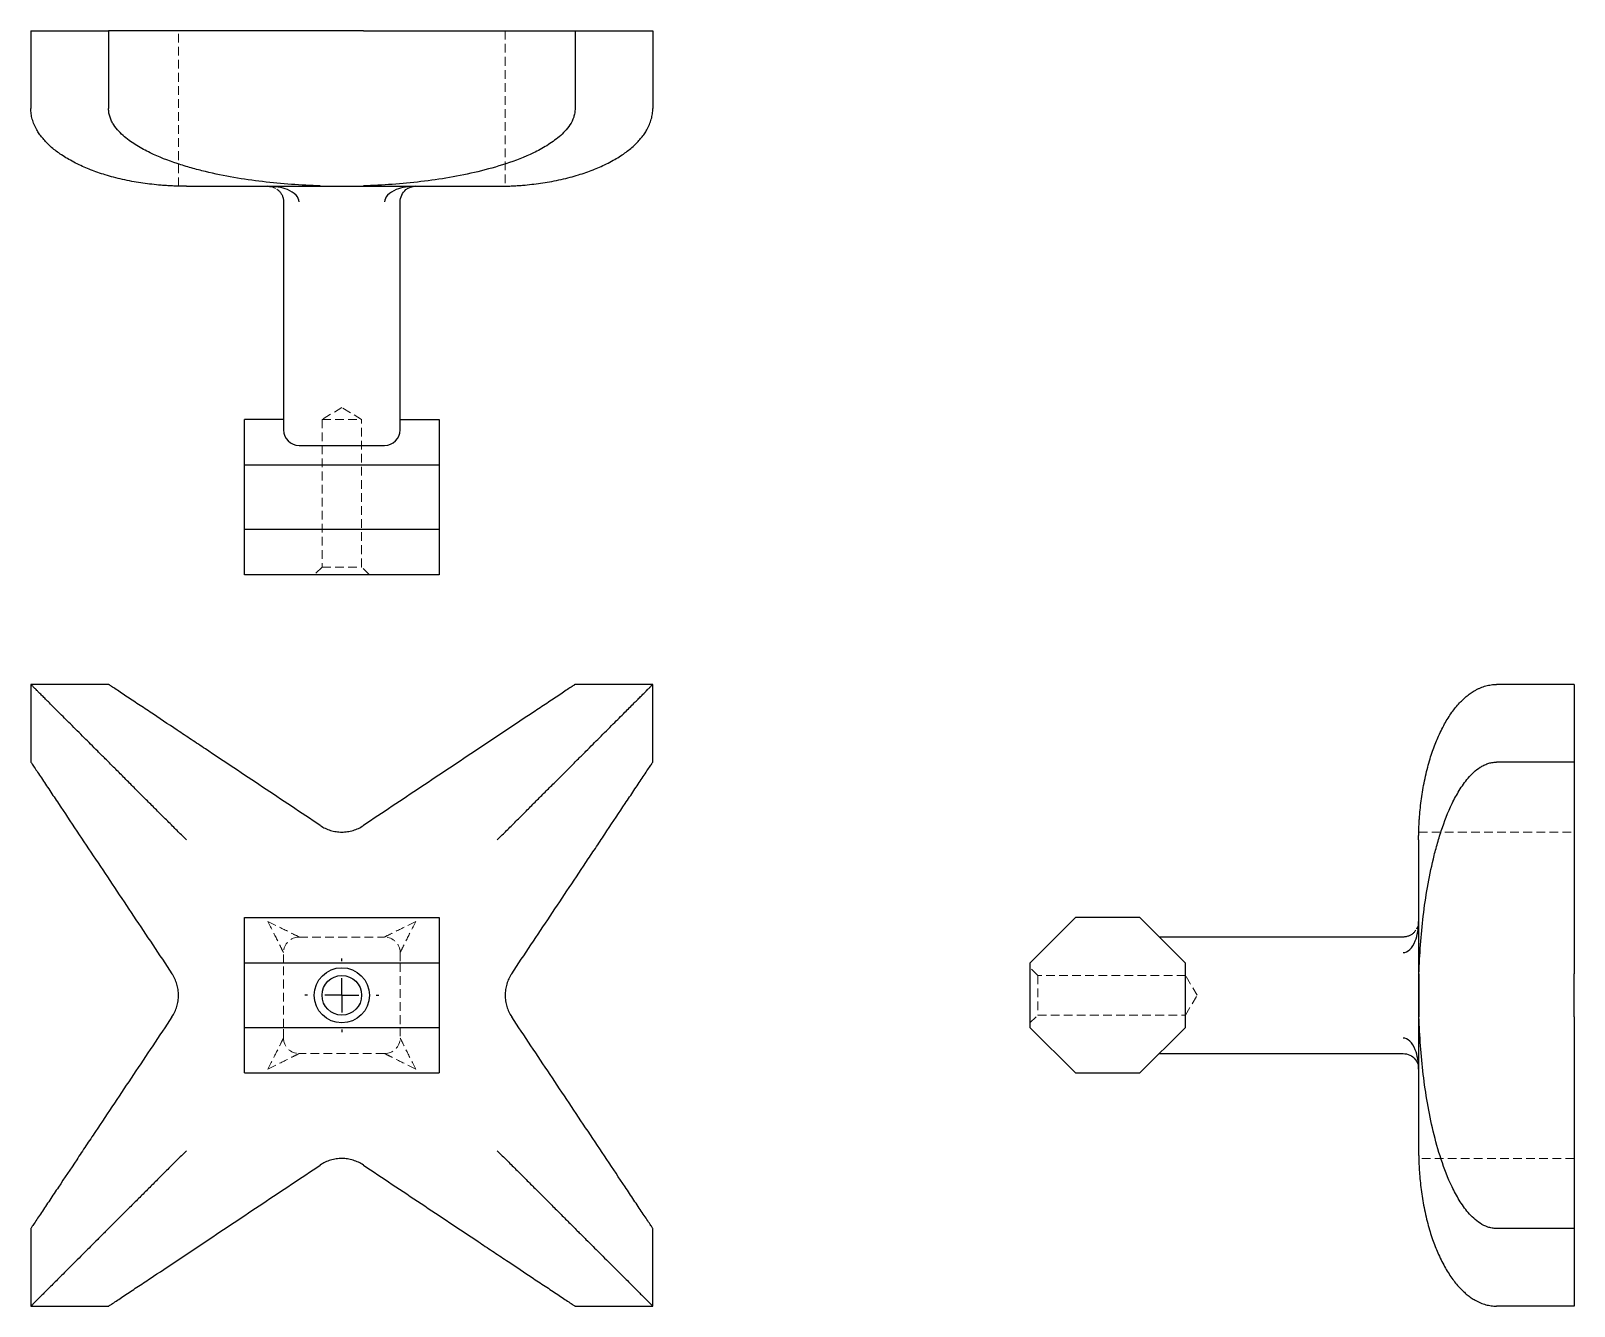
# Model space of a CAD drawing. Header units: millimetres. Extents: x 38 to 263, y 12 to 198.
import ezdxf

# ---------------------------------------------------------------- set-up
doc = ezdxf.new("R2010")
doc.units = ezdxf.units.MM
doc.linetypes.add('HIDDEN', pattern=[1.905, 1.27, -0.635])
doc.layers.add('10', color=7, linetype='Continuous')

# ---------------------------------------------------------------- blocks, each defined once
blk = doc.blocks.new('SW_CENTERMARKSYMBOL_0')
at = {"layer": '10', "color": 0}
for p, q in [((0, 5), (0, 5.39)), ((0, 0), (0, 2.5)), ((-5, 0), (-5.39, 0)), ((0, 0), (-2.5, 0)), ((0, 0), (0, -2.5)), ((0, 0), (2.5, 0)), ((5, 0), (5.39, 0)), ((0, -5), (0, -5.39))]:
    blk.add_line(p, q, dxfattribs=at)

msp = doc.modelspace()

# ---------------------------------------------------------------- linework, layer by layer
at = {"color": 7, "linetype": 'Continuous', "lineweight": 25}
for p, q in [((37.66, 197.67), (49, 197.67)), ((37.66, 197.67), (37.66, 186.34)), ((49, 197.67), (49, 186.34)), ((79.86, 197.67), (49, 197.67)), ((86.14, 197.67), (79.86, 197.67)), ((86.14, 197.67), (117, 197.67)), ((117, 197.67), (117, 186.34)), ((117, 197.67), (128.34, 197.67)), ((128.34, 197.67), (128.34, 186.34)), ((60.33, 175), (83, 175)), ((83, 175), (105.67, 175)), ((74.5, 172.74), (74.5, 139.46)), ((91.5, 139.46), (91.5, 172.74)), ((68.83, 134.36), (68.83, 141)), ((74.5, 141), (68.83, 141)), ((91.5, 141), (97.17, 141)), ((97.17, 141), (97.17, 134.36)), ((76.77, 137.19), (89.23, 137.19)), ((68.83, 134.36), (97.17, 134.36)), ((68.83, 124.97), (68.83, 134.36)), ((97.17, 134.36), (97.17, 124.97)), ((68.83, 124.97), (97.17, 124.97)), ((68.83, 118.33), (68.83, 124.97)), ((97.17, 124.97), (97.17, 118.33)), ((97.17, 118.33), (68.83, 118.33)), ((37.66, 102.34), (37.66, 91)), ((49, 102.34), (37.66, 102.34)), ((128.34, 91), (128.34, 102.34)), ((262.67, 102.34), (251.34, 102.34)), ((262.67, 102.34), (262.67, 91)), ((262.67, 91), (251.34, 91)), ((262.67, 91), (262.67, 60.14)), ((240, 79.67), (240, 57)), ((68.83, 68.33), (97.17, 68.33)), ((68.83, 61.7), (68.83, 68.33)), ((97.17, 68.33), (97.17, 61.7)), ((189.97, 68.33), (183.33, 61.7)), ((199.36, 68.33), (189.97, 68.33)), ((206, 61.7), (199.36, 68.33)), ((237.74, 65.5), (202.19, 65.5)), ((97.17, 61.7), (68.83, 61.7)), ((68.83, 52.3), (68.83, 61.7)), ((97.17, 61.7), (97.17, 52.3)), ((183.33, 61.7), (183.33, 52.3)), ((206, 52.3), (206, 61.7)), ((262.67, 53.86), (262.67, 60.14)), ((240, 57), (240, 34.33)), ((68.83, 52.3), (97.17, 52.3)), ((68.83, 45.67), (68.83, 52.3)), ((97.17, 52.3), (97.17, 45.67)), ((183.33, 52.3), (189.97, 45.67)), ((199.36, 45.67), (206, 52.3)), ((262.67, 53.86), (262.67, 23)), ((202.19, 48.5), (237.74, 48.5)), ((68.83, 45.67), (97.17, 45.67)), ((189.97, 45.67), (199.36, 45.67)), ((37.66, 23), (37.66, 11.66)), ((262.67, 23), (251.34, 23)), ((262.67, 23), (262.67, 11.66)), ((117, 11.66), (128.34, 11.66)), ((262.67, 11.66), (251.34, 11.66))]:
    msp.add_line(p, q, dxfattribs=at)
at = {"color": 7, "linetype": 'HIDDEN', "lineweight": 18}
for p, q in [((37.66, 197.67), (37.66, 186.34)), ((59.19, 175.02), (59.19, 197.67)), ((106.81, 197.67), (106.81, 175.02)), ((128.34, 197.67), (128.34, 186.34)), ((128.34, 197.67), (128.34, 186.34)), ((128.34, 186.34), (128.34, 186.34)), ((83, 142.73), (80.11, 141)), ((85.89, 141), (83, 142.73)), ((80.11, 141), (85.89, 141)), ((80.11, 141), (80.11, 119.46)), ((85.89, 119.46), (85.89, 141)), ((80.11, 119.46), (78.98, 118.33)), ((80.11, 119.46), (85.89, 119.46)), ((87.02, 118.33), (85.89, 119.46)), ((251.34, 102.34), (251.34, 102.34)), ((262.67, 102.34), (251.34, 102.34)), ((262.67, 102.34), (251.34, 102.34)), ((262.67, 91), (251.34, 91)), ((240.02, 80.81), (262.67, 80.81)), ((76.77, 65.5), (89.23, 65.5)), ((74.5, 61.7), (74.5, 63.23)), ((91.5, 63.23), (91.5, 61.7)), ((74.5, 52.3), (74.5, 61.7)), ((91.5, 61.7), (91.5, 52.3)), ((184.46, 59.89), (183.33, 61.02)), ((184.46, 59.89), (184.46, 54.11)), ((206, 59.89), (184.46, 59.89)), ((207.73, 57), (206, 59.89)), ((206, 54.11), (207.73, 57)), ((183.33, 52.98), (184.46, 54.11)), ((184.46, 54.11), (206, 54.11)), ((74.5, 50.77), (74.5, 52.3)), ((91.5, 52.3), (91.5, 50.77)), ((89.23, 48.5), (76.77, 48.5)), ((262.67, 33.19), (240.02, 33.19)), ((262.67, 11.66), (251.34, 11.66)), ((262.67, 11.66), (251.34, 11.66)), ((251.34, 11.66), (251.34, 11.66))]:
    msp.add_line(p, q, dxfattribs=at)
at = {"color": 7, "linetype": 'HIDDEN', "lineweight": 18, "flags": 128}
for points in [[(37.66, 186.34), (37.66, 186.34)], [(37.66, 186.34), (37.66, 186.34)], [(128.34, 186.34), (128.34, 186.34)], [(60.33, 175), (60.33, 175)], [(60.33, 175), (60.33, 175)], [(105.67, 175), (105.67, 175)], [(105.67, 175), (105.67, 175)], [(251.34, 102.34), (251.34, 102.34)], [(240, 79.67), (240, 79.67)], [(240, 79.67), (240, 79.67)], [(240, 34.33), (240, 34.33)], [(240, 34.33), (240, 34.33)], [(251.34, 11.66), (251.34, 11.66)]]:
    msp.add_lwpolyline(points, dxfattribs=at)
at = {"color": 7, "linetype": 'Continuous', "lineweight": 25, "flags": 128}
for points in [[(128.34, 102.34), (121.99, 102.34), (117, 102.34)], [(128.34, 11.66), (128.34, 18.01), (128.34, 23)], [(37.66, 11.66), (44.01, 11.66), (49, 11.66)]]:
    msp.add_lwpolyline(points, dxfattribs=at)
at = {"color": 7, "linetype": 'Continuous', "lineweight": 25}
for radius in [4.02, 2.89]:
    msp.add_circle((83, 57), radius, dxfattribs=at)
for centre, start, end in [((76.77, 139.46), 180, 270), ((89.23, 139.46), 270, 0)]:
    msp.add_arc(centre, 2.27, start, end, dxfattribs=at)
at = {"color": 7, "linetype": 'HIDDEN', "lineweight": 18}
for centre, start, end in [((76.77, 63.23), 90, 180), ((89.23, 63.23), 0, 90), ((76.77, 50.77), 180, 270), ((89.23, 50.77), 270, 0)]:
    msp.add_arc(centre, 2.27, start, end, dxfattribs=at)
at = {"color": 7, "linetype": 'Continuous', "lineweight": 25}
for points, knots in [([(60.33, 175), (60.14, 175), (59.74, 175), (59.13, 175.02), (58.48, 175.04), (57.78, 175.07), (57.04, 175.12), (56.11, 175.2), (54.98, 175.32), (53.68, 175.49), (52.36, 175.72), (51.04, 175.99), (49.75, 176.3), (48.54, 176.65), (47.43, 177.01), (46.4, 177.39), (45.07, 177.94), (43.5, 178.7), (41.79, 179.76), (40.6, 180.72), (39.81, 181.51), (39.32, 182.07), (38.89, 182.64), (38.56, 183.16), (38.32, 183.61), (38.14, 184), (37.99, 184.38), (37.87, 184.77), (37.77, 185.16), (37.71, 185.55), (37.67, 185.95), (37.66, 186.21), (37.66, 186.34)], [0, 0, 0, 0, 0.022508, 0.046597, 0.072276, 0.099552, 0.128427, 0.158903, 0.209999, 0.261202, 0.312383, 0.367005, 0.418451, 0.466633, 0.511497, 0.553015, 0.591186, 0.675158, 0.747896, 0.80965, 0.83657, 0.861533, 0.884614, 0.905906, 0.919122, 0.931804, 0.943994, 0.955754, 0.967158, 0.978281, 0.989202, 1, 1, 1, 1]), ([(79.86, 175.05), (78.45, 175.1), (77.05, 175.17), (74.24, 175.38), (72.84, 175.51), (70.05, 175.84), (68.65, 176.04), (65.87, 176.53), (64.49, 176.81), (62.42, 177.31), (61.74, 177.49), (60.37, 177.88), (59.69, 178.08), (57.66, 178.75), (56.33, 179.26), (54.39, 180.2), (53.75, 180.54), (52.81, 181.12), (52.51, 181.32), (51.9, 181.75), (51.6, 181.98), (51.02, 182.48), (50.74, 182.75), (50.21, 183.32), (49.95, 183.63), (49.63, 184.14), (49.53, 184.31), (49.35, 184.68), (49.27, 184.87), (49.14, 185.28), (49.08, 185.48), (49.01, 185.9), (49, 186.12), (49, 186.34)], [0, 0, 0, 0, 0.125, 0.125, 0.25, 0.25, 0.375, 0.375, 0.5, 0.5, 0.5625, 0.5625, 0.625, 0.625, 0.75, 0.75, 0.8125, 0.8125, 0.84375, 0.84375, 0.875, 0.875, 0.90625, 0.90625, 0.9375, 0.9375, 0.953125, 0.953125, 0.96875, 0.96875, 0.984375, 0.984375, 1, 1, 1, 1]), ([(117, 186.34), (117, 186.12), (116.99, 185.91), (116.92, 185.49), (116.87, 185.28), (116.67, 184.68), (116.48, 184.31), (116.04, 183.63), (115.79, 183.32), (115.27, 182.75), (114.99, 182.48), (114.11, 181.74), (113.5, 181.31), (112.25, 180.54), (111.61, 180.19), (109.64, 179.25), (108.29, 178.73), (105.57, 177.84), (104.21, 177.46), (100.09, 176.47), (97.32, 176.01), (93.15, 175.51), (91.75, 175.38), (88.95, 175.17), (87.55, 175.1), (86.14, 175.05)], [0, 0, 0, 0, 0.015625, 0.015625, 0.03125, 0.03125, 0.0625, 0.0625, 0.09375, 0.09375, 0.125, 0.125, 0.1875, 0.1875, 0.25, 0.25, 0.375, 0.375, 0.5, 0.5, 0.75, 0.75, 0.875, 0.875, 1, 1, 1, 1]), ([(105.67, 175), (105.86, 175), (106.26, 175), (106.87, 175.02), (107.53, 175.04), (108.22, 175.07), (108.96, 175.12), (109.89, 175.2), (111.02, 175.32), (112.31, 175.49), (113.64, 175.72), (114.97, 175.99), (116.26, 176.3), (117.46, 176.65), (118.57, 177.01), (119.6, 177.39), (120.93, 177.94), (122.5, 178.7), (124.2, 179.76), (125.4, 180.72), (126.19, 181.51), (126.68, 182.07), (127.11, 182.64), (127.44, 183.16), (127.68, 183.61), (127.86, 184), (128, 184.38), (128.13, 184.77), (128.22, 185.16), (128.29, 185.55), (128.33, 185.95), (128.34, 186.21), (128.34, 186.34)], [0, 0, 0, 0, 0.022508, 0.046597, 0.072276, 0.099552, 0.128427, 0.158903, 0.209999, 0.261202, 0.312383, 0.367005, 0.418451, 0.466633, 0.511497, 0.553015, 0.591186, 0.675158, 0.747896, 0.80965, 0.83657, 0.861533, 0.884614, 0.905906, 0.919122, 0.931804, 0.943994, 0.955754, 0.967158, 0.978281, 0.989202, 1, 1, 1, 1]), ([(76.77, 172.74), (76.77, 173.07), (76.46, 173.75), (74.94, 174.71), (73.25, 175), (72.23, 175)], [-1.570796, -1.570796, -1.570796, -1.570796, -1.121997, -0.673198, 0, 0, 0, 0]), ([(72.23, 175), (72.53, 174.99), (72.9, 174.99), (73.25, 174.73), (73.33, 174.67)], [0, 0, 0, 0, 0.782005, 1, 1, 1, 1]), ([(73.5, 174.56), (73.62, 174.5), (73.83, 174.38), (74.11, 174.03), (74.33, 173.64), (74.44, 173.27), (74.49, 172.96), (74.5, 172.81), (74.5, 172.74)], [0, 0, 0, 0, 0.25197, 0.490319, 0.68451, 0.852753, 0.927949, 1, 1, 1, 1]), ([(79.86, 175.05), (80.32, 175.04), (80.82, 175.03), (81.62, 175.02), (81.9, 175.02), (82.44, 175.02), (82.72, 175.02), (83.27, 175.02), (83.55, 175.02), (84.1, 175.02), (84.37, 175.02), (85.17, 175.03), (85.68, 175.04), (86.14, 175.05)], [0, 0, 0, 0, 0.25, 0.25, 0.375, 0.375, 0.5, 0.5, 0.625, 0.625, 0.75, 0.75, 1, 1, 1, 1]), ([(93.77, 175), (92.75, 175), (91.06, 174.71), (89.54, 173.75), (89.23, 173.07), (89.23, 172.74)], [-1.570796, -1.570796, -1.570796, -1.570796, -0.897598, -0.448799, 0, 0, 0, 0]), ([(91.5, 172.74), (91.5, 173.07), (91.66, 173.75), (92.41, 174.71), (93.26, 175), (93.77, 175)], [-1.570796, -1.570796, -1.570796, -1.570796, -1.121997, -0.673198, 0, 0, 0, 0]), ([(60.33, 79.67), (60.14, 79.86), (59.74, 80.26), (59.13, 80.87), (58.48, 81.53), (57.78, 82.22), (57.04, 82.96), (56.11, 83.89), (54.98, 85.02), (53.68, 86.31), (52.36, 87.64), (51.04, 88.97), (49.75, 90.26), (48.54, 91.46), (47.43, 92.57), (46.4, 93.6), (45.07, 94.93), (43.5, 96.5), (41.79, 98.2), (40.6, 99.4), (39.81, 100.19), (39.32, 100.68), (38.89, 101.11), (38.56, 101.44), (38.32, 101.68), (38.14, 101.86), (37.99, 102), (37.87, 102.13), (37.77, 102.22), (37.71, 102.29), (37.67, 102.33), (37.66, 102.34), (37.66, 102.34)], [0, 0, 0, 0, 0.022508, 0.046597, 0.072276, 0.099552, 0.128427, 0.158903, 0.209999, 0.261202, 0.312383, 0.367005, 0.418451, 0.466633, 0.511497, 0.553015, 0.591186, 0.675158, 0.747896, 0.80965, 0.83657, 0.861533, 0.884614, 0.905906, 0.919122, 0.931804, 0.943994, 0.955754, 0.967158, 0.978281, 0.989202, 1, 1, 1, 1]), ([(79.86, 81.77), (78.45, 82.7), (77.05, 83.64), (74.24, 85.51), (72.84, 86.44), (70.05, 88.31), (68.65, 89.24), (65.87, 91.09), (64.49, 92.01), (62.42, 93.39), (61.74, 93.85), (60.37, 94.76), (59.69, 95.21), (57.66, 96.56), (56.33, 97.45), (54.39, 98.75), (53.75, 99.17), (52.81, 99.79), (52.51, 100), (51.9, 100.4), (51.6, 100.6), (51.02, 100.99), (50.74, 101.18), (50.21, 101.53), (49.95, 101.7), (49.63, 101.92), (49.53, 101.98), (49.35, 102.1), (49.27, 102.16), (49.14, 102.25), (49.08, 102.28), (49.01, 102.33), (49, 102.34), (49, 102.34)], [0, 0, 0, 0, 0.125, 0.125, 0.25, 0.25, 0.375, 0.375, 0.5, 0.5, 0.5625, 0.5625, 0.625, 0.625, 0.75, 0.75, 0.8125, 0.8125, 0.84375, 0.84375, 0.875, 0.875, 0.90625, 0.90625, 0.9375, 0.9375, 0.953125, 0.953125, 0.96875, 0.96875, 0.984375, 0.984375, 1, 1, 1, 1]), ([(117, 102.34), (117, 102.34), (116.99, 102.33), (116.92, 102.28), (116.87, 102.25), (116.67, 102.11), (116.48, 101.99), (116.04, 101.7), (115.79, 101.53), (115.27, 101.18), (114.99, 100.99), (114.11, 100.41), (113.5, 100), (112.25, 99.17), (111.61, 98.74), (109.64, 97.43), (108.29, 96.53), (105.57, 94.72), (104.21, 93.81), (100.09, 91.06), (97.32, 89.22), (93.15, 86.43), (91.75, 85.5), (88.95, 83.64), (87.55, 82.7), (86.14, 81.77)], [0, 0, 0, 0, 0.015625, 0.015625, 0.03125, 0.03125, 0.0625, 0.0625, 0.09375, 0.09375, 0.125, 0.125, 0.1875, 0.1875, 0.25, 0.25, 0.375, 0.375, 0.5, 0.5, 0.75, 0.75, 0.875, 0.875, 1, 1, 1, 1]), ([(105.67, 79.67), (105.86, 79.86), (106.26, 80.26), (106.87, 80.87), (107.53, 81.52), (108.22, 82.22), (108.96, 82.96), (109.89, 83.89), (111.02, 85.02), (112.31, 86.32), (113.64, 87.64), (114.97, 88.96), (116.26, 90.25), (117.46, 91.46), (118.57, 92.57), (119.6, 93.6), (120.93, 94.93), (122.5, 96.5), (124.2, 98.21), (125.4, 99.4), (126.19, 100.19), (126.68, 100.68), (127.11, 101.11), (127.44, 101.44), (127.68, 101.68), (127.86, 101.86), (128, 102.01), (128.13, 102.13), (128.22, 102.23), (128.29, 102.29), (128.33, 102.33), (128.34, 102.34), (128.34, 102.34)], [0, 0, 0, 0, 0.022508, 0.046597, 0.072276, 0.099552, 0.128427, 0.158903, 0.209999, 0.261202, 0.312383, 0.367005, 0.418451, 0.466633, 0.511497, 0.553015, 0.591186, 0.675158, 0.747896, 0.80965, 0.83657, 0.861533, 0.884614, 0.905906, 0.919122, 0.931804, 0.943994, 0.955754, 0.967158, 0.978281, 0.989202, 1, 1, 1, 1]), ([(240, 79.67), (240, 79.86), (240, 80.26), (240.02, 80.87), (240.04, 81.52), (240.07, 82.22), (240.12, 82.96), (240.2, 83.89), (240.32, 85.02), (240.49, 86.32), (240.72, 87.64), (240.99, 88.96), (241.3, 90.25), (241.65, 91.46), (242.01, 92.57), (242.39, 93.6), (242.94, 94.93), (243.7, 96.5), (244.76, 98.21), (245.72, 99.4), (246.51, 100.19), (247.07, 100.68), (247.64, 101.11), (248.16, 101.44), (248.61, 101.68), (249, 101.86), (249.38, 102.01), (249.77, 102.13), (250.16, 102.23), (250.55, 102.29), (250.95, 102.33), (251.21, 102.34), (251.34, 102.34)], [0, 0, 0, 0, 0.022508, 0.046597, 0.072276, 0.099552, 0.128427, 0.158903, 0.209999, 0.261202, 0.312383, 0.367005, 0.418451, 0.466633, 0.511497, 0.553015, 0.591186, 0.675158, 0.747896, 0.80965, 0.83657, 0.861533, 0.884614, 0.905906, 0.919122, 0.931804, 0.943994, 0.955754, 0.967158, 0.978281, 0.989202, 1, 1, 1, 1]), ([(37.66, 91), (37.66, 91), (37.67, 90.99), (37.72, 90.92), (37.75, 90.87), (37.89, 90.67), (38.01, 90.48), (38.3, 90.04), (38.47, 89.79), (38.82, 89.27), (39.01, 88.99), (39.59, 88.11), (40, 87.5), (40.83, 86.25), (41.26, 85.61), (42.57, 83.64), (43.47, 82.29), (45.28, 79.57), (46.19, 78.21), (48.94, 74.09), (50.78, 71.32), (53.57, 67.15), (54.5, 65.75), (56.36, 62.95), (57.3, 61.55), (58.23, 60.14)], [0, 0, 0, 0, 0.015625, 0.015625, 0.03125, 0.03125, 0.0625, 0.0625, 0.09375, 0.09375, 0.125, 0.125, 0.1875, 0.1875, 0.25, 0.25, 0.375, 0.375, 0.5, 0.5, 0.75, 0.75, 0.875, 0.875, 1, 1, 1, 1]), ([(107.77, 60.14), (108.7, 61.55), (109.64, 62.95), (111.51, 65.76), (112.44, 67.16), (114.31, 69.95), (115.24, 71.35), (117.09, 74.13), (118.01, 75.51), (119.39, 77.58), (119.85, 78.26), (120.76, 79.63), (121.21, 80.31), (122.56, 82.34), (123.45, 83.67), (124.75, 85.61), (125.17, 86.25), (125.79, 87.19), (126, 87.49), (126.4, 88.1), (126.6, 88.4), (126.99, 88.98), (127.18, 89.26), (127.53, 89.79), (127.7, 90.05), (127.92, 90.37), (127.98, 90.47), (128.1, 90.65), (128.16, 90.73), (128.25, 90.86), (128.28, 90.92), (128.33, 90.99), (128.34, 91), (128.34, 91)], [0, 0, 0, 0, 0.125, 0.125, 0.25, 0.25, 0.375, 0.375, 0.5, 0.5, 0.5625, 0.5625, 0.625, 0.625, 0.75, 0.75, 0.8125, 0.8125, 0.84375, 0.84375, 0.875, 0.875, 0.90625, 0.90625, 0.9375, 0.9375, 0.953125, 0.953125, 0.96875, 0.96875, 0.984375, 0.984375, 1, 1, 1, 1]), ([(240.05, 60.14), (240.1, 61.55), (240.17, 62.95), (240.38, 65.76), (240.51, 67.16), (240.84, 69.95), (241.04, 71.35), (241.53, 74.13), (241.81, 75.51), (242.31, 77.58), (242.49, 78.26), (242.88, 79.63), (243.08, 80.31), (243.75, 82.34), (244.26, 83.67), (245.2, 85.61), (245.54, 86.25), (246.12, 87.19), (246.32, 87.49), (246.75, 88.1), (246.98, 88.4), (247.48, 88.98), (247.75, 89.26), (248.32, 89.79), (248.63, 90.05), (249.14, 90.37), (249.31, 90.47), (249.68, 90.65), (249.87, 90.73), (250.28, 90.86), (250.48, 90.92), (250.9, 90.99), (251.12, 91), (251.34, 91)], [0, 0, 0, 0, 0.125, 0.125, 0.25, 0.25, 0.375, 0.375, 0.5, 0.5, 0.5625, 0.5625, 0.625, 0.625, 0.75, 0.75, 0.8125, 0.8125, 0.84375, 0.84375, 0.875, 0.875, 0.90625, 0.90625, 0.9375, 0.9375, 0.953125, 0.953125, 0.96875, 0.96875, 0.984375, 0.984375, 1, 1, 1, 1]), ([(79.86, 81.77), (80.32, 81.45), (80.82, 81.22), (81.62, 80.98), (81.9, 80.92), (82.44, 80.83), (82.72, 80.81), (83.27, 80.81), (83.55, 80.83), (84.1, 80.91), (84.37, 80.98), (85.17, 81.21), (85.68, 81.45), (86.14, 81.77)], [0, 0, 0, 0, 0.25, 0.25, 0.375, 0.375, 0.5, 0.5, 0.625, 0.625, 0.75, 0.75, 1, 1, 1, 1]), ([(237.74, 63.23), (238.07, 63.23), (238.75, 63.54), (239.71, 65.06), (240, 66.75), (240, 67.77)], [-1.570796, -1.570796, -1.570796, -1.570796, -1.121997, -0.673198, 0, 0, 0, 0]), ([(240, 67.77), (239.99, 67.47), (239.99, 67.1), (239.73, 66.75), (239.67, 66.67)], [0, 0, 0, 0, 0.782005, 1, 1, 1, 1]), ([(239.56, 66.5), (239.5, 66.38), (239.38, 66.17), (239.03, 65.89), (238.64, 65.67), (238.27, 65.56), (237.96, 65.51), (237.81, 65.5), (237.74, 65.5)], [0, 0, 0, 0, 0.25197, 0.490319, 0.68451, 0.852753, 0.927949, 1, 1, 1, 1]), ([(58.23, 53.86), (58.55, 54.32), (58.78, 54.82), (59.02, 55.62), (59.08, 55.9), (59.17, 56.44), (59.19, 56.72), (59.19, 57.27), (59.17, 57.55), (59.09, 58.1), (59.02, 58.37), (58.79, 59.17), (58.55, 59.68), (58.23, 60.14)], [0, 0, 0, 0, 0.25, 0.25, 0.375, 0.375, 0.5, 0.5, 0.625, 0.625, 0.75, 0.75, 1, 1, 1, 1]), ([(107.77, 60.14), (107.45, 59.68), (107.22, 59.18), (106.98, 58.38), (106.92, 58.1), (106.83, 57.56), (106.81, 57.28), (106.81, 56.73), (106.83, 56.45), (106.91, 55.9), (106.98, 55.63), (107.21, 54.83), (107.45, 54.32), (107.77, 53.86)], [0, 0, 0, 0, 0.25, 0.25, 0.375, 0.375, 0.5, 0.5, 0.625, 0.625, 0.75, 0.75, 1, 1, 1, 1]), ([(240.05, 60.14), (240.04, 59.68), (240.03, 59.18), (240.02, 58.38), (240.02, 58.1), (240.02, 57.56), (240.02, 57.28), (240.02, 56.73), (240.02, 56.45), (240.02, 55.9), (240.02, 55.63), (240.03, 54.83), (240.04, 54.32), (240.05, 53.86)], [0, 0, 0, 0, 0.25, 0.25, 0.375, 0.375, 0.5, 0.5, 0.625, 0.625, 0.75, 0.75, 1, 1, 1, 1]), ([(58.23, 53.86), (57.3, 52.45), (56.36, 51.05), (54.49, 48.24), (53.56, 46.84), (51.69, 44.05), (50.76, 42.65), (48.91, 39.87), (47.99, 38.49), (46.61, 36.42), (46.15, 35.74), (45.24, 34.37), (44.79, 33.69), (43.44, 31.66), (42.55, 30.33), (41.25, 28.39), (40.83, 27.75), (40.21, 26.81), (40, 26.51), (39.6, 25.9), (39.4, 25.6), (39.01, 25.02), (38.82, 24.74), (38.47, 24.21), (38.3, 23.95), (38.08, 23.63), (38.02, 23.53), (37.9, 23.35), (37.84, 23.27), (37.75, 23.14), (37.72, 23.08), (37.67, 23.01), (37.66, 23), (37.66, 23)], [0, 0, 0, 0, 0.125, 0.125, 0.25, 0.25, 0.375, 0.375, 0.5, 0.5, 0.5625, 0.5625, 0.625, 0.625, 0.75, 0.75, 0.8125, 0.8125, 0.84375, 0.84375, 0.875, 0.875, 0.90625, 0.90625, 0.9375, 0.9375, 0.953125, 0.953125, 0.96875, 0.96875, 0.984375, 0.984375, 1, 1, 1, 1]), ([(128.34, 23), (128.34, 23), (128.33, 23.01), (128.28, 23.08), (128.25, 23.13), (128.11, 23.33), (127.99, 23.52), (127.7, 23.96), (127.53, 24.21), (127.18, 24.73), (126.99, 25.01), (126.41, 25.89), (126, 26.5), (125.17, 27.75), (124.74, 28.39), (123.43, 30.36), (122.53, 31.71), (120.72, 34.43), (119.81, 35.79), (117.06, 39.91), (115.22, 42.68), (112.43, 46.85), (111.5, 48.25), (109.64, 51.05), (108.7, 52.45), (107.77, 53.86)], [0, 0, 0, 0, 0.015625, 0.015625, 0.03125, 0.03125, 0.0625, 0.0625, 0.09375, 0.09375, 0.125, 0.125, 0.1875, 0.1875, 0.25, 0.25, 0.375, 0.375, 0.5, 0.5, 0.75, 0.75, 0.875, 0.875, 1, 1, 1, 1]), ([(251.34, 23), (251.12, 23), (250.91, 23.01), (250.49, 23.08), (250.28, 23.13), (249.68, 23.33), (249.31, 23.52), (248.63, 23.96), (248.32, 24.21), (247.75, 24.73), (247.48, 25.01), (246.74, 25.89), (246.31, 26.5), (245.54, 27.75), (245.19, 28.39), (244.25, 30.36), (243.73, 31.71), (242.84, 34.43), (242.46, 35.79), (241.47, 39.91), (241.01, 42.68), (240.51, 46.85), (240.38, 48.25), (240.17, 51.05), (240.1, 52.45), (240.05, 53.86)], [0, 0, 0, 0, 0.015625, 0.015625, 0.03125, 0.03125, 0.0625, 0.0625, 0.09375, 0.09375, 0.125, 0.125, 0.1875, 0.1875, 0.25, 0.25, 0.375, 0.375, 0.5, 0.5, 0.75, 0.75, 0.875, 0.875, 1, 1, 1, 1]), ([(240, 46.23), (240, 47.25), (239.71, 48.94), (238.75, 50.46), (238.07, 50.77), (237.74, 50.77)], [-1.570796, -1.570796, -1.570796, -1.570796, -0.897598, -0.448799, 0, 0, 0, 0]), ([(237.74, 48.5), (238.07, 48.5), (238.75, 48.34), (239.71, 47.59), (240, 46.74), (240, 46.23)], [-1.570796, -1.570796, -1.570796, -1.570796, -1.121997, -0.673198, 0, 0, 0, 0]), ([(60.33, 34.33), (60.14, 34.14), (59.74, 33.74), (59.13, 33.13), (58.47, 32.48), (57.78, 31.78), (57.04, 31.04), (56.11, 30.11), (54.98, 28.98), (53.69, 27.68), (52.36, 26.36), (51.03, 25.04), (49.74, 23.75), (48.54, 22.54), (47.43, 21.43), (46.4, 20.4), (45.07, 19.07), (43.5, 17.5), (41.8, 15.79), (40.6, 14.6), (39.81, 13.81), (39.32, 13.32), (38.89, 12.89), (38.56, 12.56), (38.32, 12.32), (38.14, 12.14), (38, 11.99), (37.87, 11.87), (37.78, 11.77), (37.71, 11.71), (37.67, 11.67), (37.66, 11.66), (37.66, 11.66)], [0, 0, 0, 0, 0.022507, 0.046594, 0.072271, 0.099544, 0.128417, 0.15889, 0.209981, 0.261179, 0.312354, 0.366972, 0.418412, 0.466591, 0.511451, 0.552966, 0.591133, 0.675124, 0.747877, 0.809641, 0.836562, 0.861526, 0.884607, 0.9059, 0.919117, 0.9318, 0.94399, 0.955752, 0.967156, 0.97828, 0.989201, 1, 1, 1, 1]), ([(105.67, 34.33), (105.86, 34.14), (106.26, 33.74), (106.87, 33.13), (107.52, 32.47), (108.22, 31.78), (108.96, 31.04), (109.89, 30.11), (111.02, 28.98), (112.32, 27.69), (113.64, 26.36), (114.96, 25.03), (116.25, 23.74), (117.46, 22.54), (118.57, 21.43), (119.6, 20.4), (120.93, 19.07), (122.5, 17.5), (124.21, 15.8), (125.4, 14.6), (126.19, 13.81), (126.68, 13.32), (127.11, 12.89), (127.44, 12.56), (127.68, 12.32), (127.86, 12.14), (128.01, 12), (128.13, 11.87), (128.23, 11.78), (128.29, 11.71), (128.33, 11.67), (128.34, 11.66), (128.34, 11.66)], [0, 0, 0, 0, 0.022507, 0.046594, 0.072271, 0.099544, 0.128417, 0.15889, 0.209981, 0.261179, 0.312354, 0.366972, 0.418412, 0.466591, 0.511451, 0.552966, 0.591133, 0.675124, 0.747877, 0.809641, 0.836562, 0.861526, 0.884607, 0.9059, 0.919117, 0.9318, 0.94399, 0.955752, 0.967156, 0.97828, 0.989201, 1, 1, 1, 1]), ([(240, 34.33), (240, 34.14), (240, 33.74), (240.02, 33.13), (240.04, 32.47), (240.07, 31.78), (240.12, 31.04), (240.2, 30.11), (240.32, 28.98), (240.49, 27.69), (240.72, 26.36), (240.99, 25.03), (241.3, 23.74), (241.65, 22.54), (242.01, 21.43), (242.39, 20.4), (242.94, 19.07), (243.7, 17.5), (244.76, 15.8), (245.72, 14.6), (246.51, 13.81), (247.07, 13.32), (247.64, 12.89), (248.16, 12.56), (248.61, 12.32), (249, 12.14), (249.38, 12), (249.77, 11.87), (250.16, 11.78), (250.55, 11.71), (250.95, 11.67), (251.21, 11.66), (251.34, 11.66)], [0, 0, 0, 0, 0.022507, 0.046594, 0.072271, 0.099544, 0.128417, 0.15889, 0.209981, 0.261179, 0.312354, 0.366972, 0.418412, 0.466591, 0.511451, 0.552966, 0.591133, 0.675124, 0.747877, 0.809641, 0.836562, 0.861526, 0.884607, 0.9059, 0.919117, 0.9318, 0.94399, 0.955752, 0.967156, 0.97828, 0.989201, 1, 1, 1, 1]), ([(49, 11.66), (49, 11.66), (49.01, 11.67), (49.08, 11.72), (49.13, 11.75), (49.33, 11.89), (49.52, 12.01), (49.96, 12.3), (50.21, 12.47), (50.73, 12.82), (51.01, 13.01), (51.89, 13.59), (52.5, 14), (53.75, 14.83), (54.39, 15.26), (56.36, 16.57), (57.71, 17.47), (60.43, 19.28), (61.79, 20.19), (65.91, 22.94), (68.68, 24.78), (72.85, 27.57), (74.25, 28.5), (77.05, 30.36), (78.45, 31.3), (79.86, 32.23)], [0, 0, 0, 0, 0.015625, 0.015625, 0.03125, 0.03125, 0.0625, 0.0625, 0.09375, 0.09375, 0.125, 0.125, 0.1875, 0.1875, 0.25, 0.25, 0.375, 0.375, 0.5, 0.5, 0.75, 0.75, 0.875, 0.875, 1, 1, 1, 1]), ([(86.14, 32.23), (85.68, 32.55), (85.18, 32.78), (84.38, 33.02), (84.1, 33.08), (83.56, 33.17), (83.28, 33.19), (82.73, 33.19), (82.45, 33.17), (81.9, 33.09), (81.63, 33.02), (80.83, 32.79), (80.32, 32.55), (79.86, 32.23)], [0, 0, 0, 0, 0.25, 0.25, 0.375, 0.375, 0.5, 0.5, 0.625, 0.625, 0.75, 0.75, 1, 1, 1, 1]), ([(86.14, 32.23), (87.55, 31.3), (88.95, 30.36), (91.76, 28.49), (93.16, 27.56), (95.95, 25.69), (97.35, 24.76), (100.13, 22.91), (101.51, 21.99), (103.58, 20.61), (104.26, 20.15), (105.63, 19.24), (106.31, 18.79), (108.34, 17.44), (109.67, 16.55), (111.61, 15.25), (112.25, 14.83), (113.19, 14.21), (113.49, 14), (114.1, 13.6), (114.4, 13.4), (114.98, 13.01), (115.26, 12.82), (115.79, 12.47), (116.05, 12.3), (116.37, 12.08), (116.47, 12.02), (116.65, 11.9), (116.73, 11.84), (116.86, 11.75), (116.92, 11.72), (116.99, 11.67), (117, 11.66), (117, 11.66)], [0, 0, 0, 0, 0.125, 0.125, 0.25, 0.25, 0.375, 0.375, 0.5, 0.5, 0.5625, 0.5625, 0.625, 0.625, 0.75, 0.75, 0.8125, 0.8125, 0.84375, 0.84375, 0.875, 0.875, 0.90625, 0.90625, 0.9375, 0.9375, 0.953125, 0.953125, 0.96875, 0.96875, 0.984375, 0.984375, 1, 1, 1, 1])]:
    msp.add_open_spline(points, degree=3, knots=knots, dxfattribs=at)
at = {"color": 7, "linetype": 'HIDDEN', "lineweight": 18}
for points, knots in [([(72.23, 67.77), (72.74, 66.75), (73.59, 65.06), (74.34, 63.54), (74.5, 63.23), (74.5, 63.23)], [-1.570796, -1.570796, -1.570796, -1.570796, -0.897598, -0.448799, 0, 0, 0, 0]), ([(76.77, 65.5), (76.77, 65.5), (76.46, 65.66), (74.94, 66.41), (73.25, 67.26), (72.23, 67.77)], [-1.570796, -1.570796, -1.570796, -1.570796, -1.121997, -0.673198, 0, 0, 0, 0]), ([(93.77, 67.77), (92.75, 67.26), (91.06, 66.41), (89.54, 65.66), (89.23, 65.5), (89.23, 65.5)], [-1.570796, -1.570796, -1.570796, -1.570796, -0.897598, -0.448799, 0, 0, 0, 0]), ([(91.5, 63.23), (91.5, 63.23), (91.66, 63.54), (92.41, 65.06), (93.26, 66.75), (93.77, 67.77)], [-1.570796, -1.570796, -1.570796, -1.570796, -1.121997, -0.673198, 0, 0, 0, 0]), ([(74.5, 50.77), (74.5, 50.77), (74.34, 50.46), (73.59, 48.94), (72.74, 47.25), (72.23, 46.23)], [-1.570796, -1.570796, -1.570796, -1.570796, -1.121997, -0.673198, 0, 0, 0, 0]), ([(93.77, 46.23), (93.26, 47.25), (92.41, 48.94), (91.66, 50.46), (91.5, 50.77), (91.5, 50.77)], [-1.570796, -1.570796, -1.570796, -1.570796, -0.897598, -0.448799, 0, 0, 0, 0]), ([(72.23, 46.23), (73.25, 46.74), (74.94, 47.59), (76.46, 48.34), (76.77, 48.5), (76.77, 48.5)], [-1.570796, -1.570796, -1.570796, -1.570796, -0.897598, -0.448799, 0, 0, 0, 0]), ([(89.23, 48.5), (89.23, 48.5), (89.54, 48.34), (91.06, 47.59), (92.75, 46.74), (93.77, 46.23)], [-1.570796, -1.570796, -1.570796, -1.570796, -1.121997, -0.673198, 0, 0, 0, 0])]:
    msp.add_open_spline(points, degree=3, knots=knots, dxfattribs=at)

# ---------------------------------------------------------------- block references
at = {"layer": '10'}
msp.add_blockref('SW_CENTERMARKSYMBOL_0', (83, 57), dxfattribs=at)

doc.saveas('drawing.dxf')
